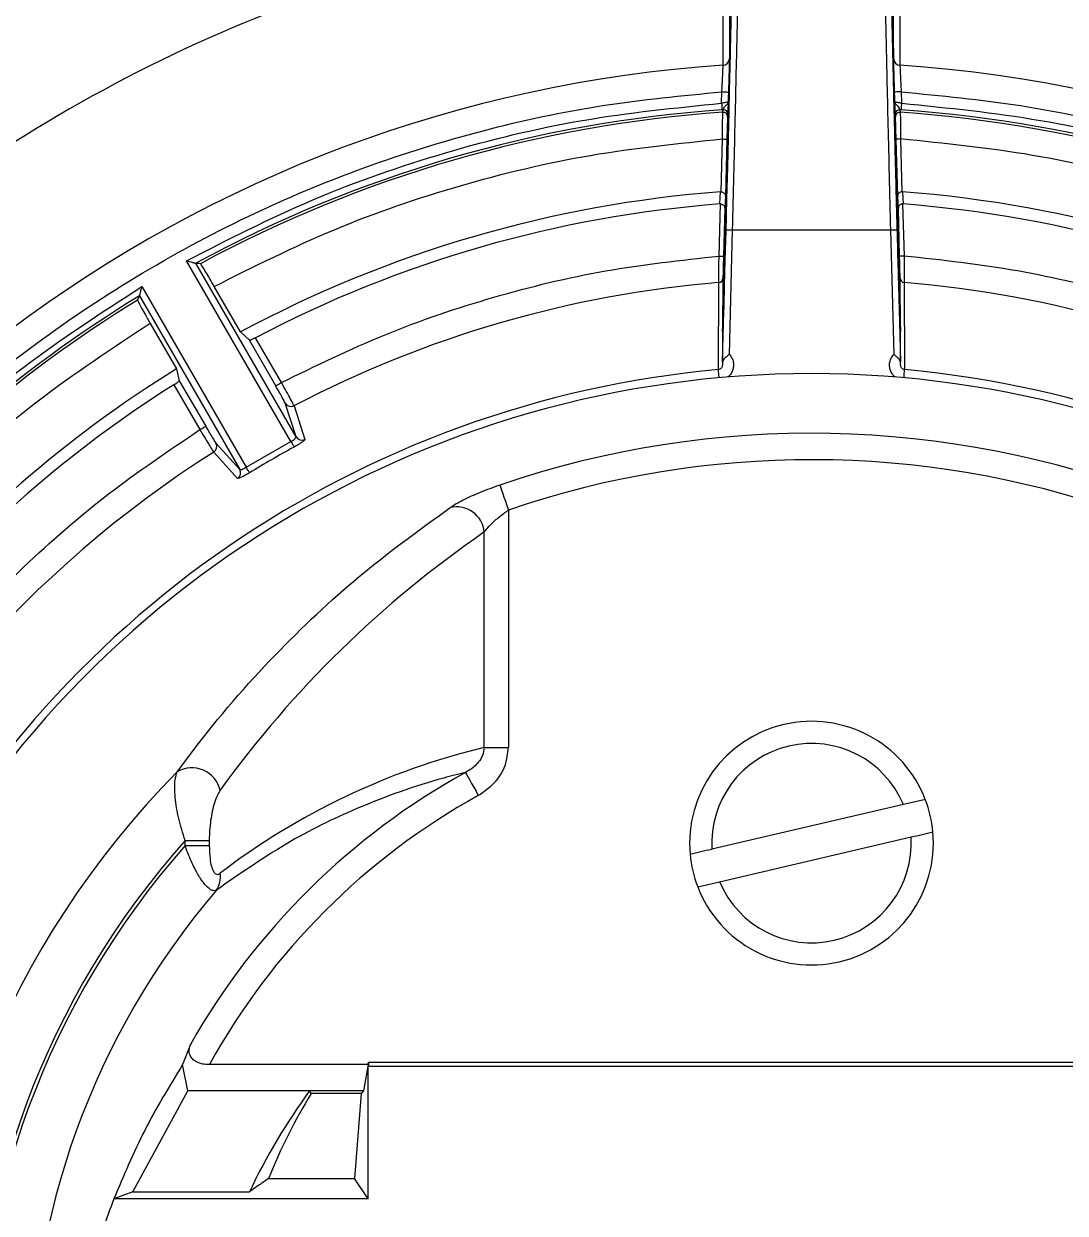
# Model space of a CAD drawing. Extents: x 7 to 135, y 3 to 97.
# Drawn here: x 127.069 to 129.419, y 41.925 to 44.61 of the extents above; entities that cross this region are included whole.
import ezdxf

# ---------------------------------------------------------------- set-up
doc = ezdxf.new("R2010")
doc.units = 0
doc.header["$MEASUREMENT"] = 0
doc.layers.add('OBJECT', color=7, linetype='CONTINUOUS')

msp = doc.modelspace()

# ---------------------------------------------------------------- linework, layer by layer
at = {"layer": 'OBJECT'}
for p, q in [((128.6438, 44.4312), (128.6444, 44.4568)), ((128.6594, 44.4564), (128.6588, 44.434)), ((129.0344, 44.434), (129.0338, 44.4564)), ((129.0488, 44.4568), (129.0495, 44.4312)), ((128.6448, 44.4162), (128.6474, 44.4164)), ((128.6464, 44.4106), (128.6474, 44.4164)), ((129.0459, 44.4164), (129.0484, 44.4162)), ((129.0459, 44.4164), (129.0469, 44.4106)), ((128.658, 44.4062), (128.6571, 44.4004)), ((129.0362, 44.4004), (129.0352, 44.4062)), ((128.6425, 44.231), (128.6456, 44.3504)), ((128.6556, 44.3502), (128.6523, 44.2216)), ((129.041, 44.2216), (129.0376, 44.3502)), ((129.0476, 44.3504), (129.0507, 44.231)), ((128.64, 44.2037), (128.6415, 44.231)), ((128.6425, 44.231), (128.6415, 44.231)), ((129.0507, 44.231), (129.0518, 44.231)), ((129.0518, 44.231), (129.0533, 44.2037)), ((128.6379, 44.0862), (128.641, 44.2037)), ((128.641, 44.2037), (128.64, 44.2037)), ((128.6523, 44.2216), (128.6508, 44.1943)), ((129.0425, 44.1943), (129.041, 44.2216)), ((129.0522, 44.2037), (129.0533, 44.2037)), ((129.0522, 44.2037), (129.0553, 44.0862)), ((128.6508, 44.1943), (128.6479, 44.0859)), ((129.0453, 44.0859), (129.0425, 44.1943)), ((128.6458, 43.8467), (128.6536, 44.1455)), ((128.6613, 43.8641), (128.6686, 44.1452)), ((128.6686, 44.1452), (129.0246, 44.1452)), ((129.0246, 44.1452), (129.032, 43.8641)), ((129.0396, 44.1455), (129.0474, 43.8467)), ((127.672, 43.6678), (127.4366, 44.0755)), ((127.6836, 43.6777), (127.4573, 44.0697)), ((127.4573, 44.0697), (127.4573, 44.0697)), ((127.3355, 44.0171), (127.5708, 43.6095)), ((127.5584, 43.9147), (127.499, 44.0176)), ((128.6365, 43.8297), (128.6376, 44.0264)), ((128.6467, 44.036), (128.646, 43.916)), ((129.0472, 43.916), (129.0465, 44.036)), ((129.0557, 44.0264), (129.0567, 43.8297)), ((127.3302, 43.9963), (127.5565, 43.6043)), ((127.3302, 43.9963), (127.3302, 43.9963)), ((127.3544, 43.9341), (127.4138, 43.8312)), ((127.5782, 43.8959), (127.5584, 43.9147)), ((128.646, 43.916), (128.646, 43.9002)), ((129.0473, 43.9002), (129.0472, 43.916)), ((127.6376, 43.7929), (127.5782, 43.8959)), ((127.6506, 43.8004), (127.5921, 43.9018)), ((128.646, 43.9002), (128.6456, 43.8398)), ((129.0476, 43.8398), (129.0473, 43.9002)), ((127.4138, 43.8312), (127.4202, 43.8047)), ((128.6458, 43.8467), (128.6456, 43.8398)), ((129.0476, 43.8398), (129.0474, 43.8467)), ((127.4081, 43.7956), (127.4667, 43.6942)), ((127.4202, 43.8047), (127.4797, 43.7017)), ((127.6836, 43.6777), (127.6591, 43.7537)), ((127.679, 43.7481), (127.7036, 43.672)), ((127.5029, 43.6636), (127.5565, 43.6043)), ((127.5708, 43.6095), (127.672, 43.6678)), ((127.5514, 43.5842), (127.4979, 43.6435)), ((128.1627, 43.5128), (128.1627, 42.9767)), ((128.1083, 42.9767), (128.1083, 43.4631)), ((128.1083, 42.9767), (128.1627, 42.9767)), ((129.1034, 42.8591), (129.0541, 42.8476)), ((129.0541, 42.8476), (128.622, 42.7468)), ((128.6391, 42.6737), (129.0712, 42.7746)), ((127.4334, 42.7667), (127.4878, 42.7667)), ((127.4334, 42.7552), (127.4334, 42.7667)), ((127.4334, 42.7552), (127.4878, 42.7552)), ((127.4878, 42.7667), (127.4878, 42.7552)), ((128.5898, 42.6623), (128.6391, 42.6737)), ((127.8466, 42.2607), (127.847, 42.2661)), ((127.847, 42.2661), (129.8333, 42.2661)), ((127.4392, 42.2016), (127.4276, 42.2607)), ((127.8466, 42.2607), (127.488, 42.2607)), ((127.8466, 42.2607), (127.8356, 42.2016)), ((127.8466, 41.9578), (127.8466, 42.2565)), ((129.8333, 42.2565), (127.8466, 42.2565)), ((127.3153, 41.9739), (127.4392, 42.2016)), ((127.8356, 42.2016), (127.4392, 42.2016)), ((127.8356, 42.2014), (127.7141, 42.2014)), ((127.7175, 42.1954), (127.7141, 42.2014)), ((127.8305, 42.1954), (127.7175, 42.1954)), ((127.8305, 42.1954), (127.8153, 42.0034)), ((127.8356, 42.2014), (127.8305, 42.1954)), ((127.8356, 42.2014), (127.8356, 42.2016)), ((127.6214, 42.0034), (127.8153, 42.0034)), ((127.8466, 41.9578), (127.8153, 42.0034)), ((127.3153, 41.9739), (127.2727, 41.9578)), ((127.3153, 41.9739), (127.5786, 41.9739)), ((127.8466, 41.9578), (127.2727, 41.9578))]:
    msp.add_line(p, q, dxfattribs=at)
at = {"layer": 'OBJECT', "flags": 128}
for points in [[(128.6627, 44.5412), (128.6628, 44.5418), (128.6624, 44.5187), (128.6611, 44.4591), (128.66, 44.4122), (128.6585, 44.354), (128.6568, 44.2867), (128.6549, 44.2145), (128.653, 44.1427), (128.6512, 44.0765), (128.6497, 44.0199), (128.6484, 43.9749), (128.6467, 43.9195), (128.646, 43.9002), (128.646, 43.9002)], [(128.6444, 44.4568), (128.6474, 44.4567), (128.6502, 44.4566), (128.6528, 44.4565), (128.655, 44.4565), (128.6569, 44.4564), (128.6583, 44.4564), (128.6591, 44.4564), (128.6594, 44.4564)], [(129.0488, 44.4568), (129.0459, 44.4567), (129.0431, 44.4566), (129.0405, 44.4565), (129.0382, 44.4565), (129.0363, 44.4564), (129.035, 44.4564), (129.0341, 44.4564), (129.0338, 44.4564)], [(128.6438, 44.4312), (128.644, 44.4283), (128.6442, 44.4255), (128.6443, 44.4229), (128.6445, 44.4207), (128.6446, 44.4188), (128.6447, 44.4174), (128.6448, 44.4165), (128.6448, 44.4162)], [(129.0495, 44.4312), (129.0493, 44.4283), (129.0491, 44.4255), (129.0489, 44.4229), (129.0487, 44.4207), (129.0486, 44.4188), (129.0485, 44.4174), (129.0485, 44.4165), (129.0484, 44.4162)], [(128.6456, 44.3504), (128.6476, 44.3504), (128.6494, 44.3503), (128.6512, 44.3503), (128.6527, 44.3502), (128.6539, 44.3502), (128.6549, 44.3502), (128.6554, 44.3502), (128.6556, 44.3502)], [(129.0476, 44.3504), (129.0457, 44.3504), (129.0438, 44.3503), (129.0421, 44.3503), (129.0405, 44.3502), (129.0393, 44.3502), (129.0384, 44.3502), (129.0378, 44.3502), (129.0376, 44.3502)], [(128.6536, 44.1455), (128.6539, 44.1455), (128.6548, 44.1455), (128.6562, 44.1455), (128.658, 44.1454), (128.6603, 44.1454), (128.6629, 44.1453), (128.6657, 44.1452), (128.6686, 44.1452)], [(129.0246, 44.1452), (129.0275, 44.1452), (129.0303, 44.1453), (129.0329, 44.1454), (129.0352, 44.1454), (129.0371, 44.1455), (129.0384, 44.1455), (129.0393, 44.1455), (129.0396, 44.1455)], [(128.6379, 44.0862), (128.6399, 44.0861), (128.6417, 44.0861), (128.6435, 44.086), (128.645, 44.086), (128.6462, 44.086), (128.6472, 44.0859), (128.6477, 44.0859), (128.6479, 44.0859)], [(129.0553, 44.0862), (129.0534, 44.0861), (129.0515, 44.0861), (129.0498, 44.086), (129.0482, 44.086), (129.047, 44.086), (129.0461, 44.0859), (129.0455, 44.0859), (129.0453, 44.0859)], [(128.6382, 43.8113), (128.638, 43.8138), (128.6376, 43.8178), (128.6373, 43.8215), (128.637, 43.8245), (128.6368, 43.827), (128.6366, 43.8287), (128.6365, 43.8297)], [(129.0551, 43.8113), (129.0553, 43.8138), (129.0557, 43.8178), (129.056, 43.8215), (129.0563, 43.8245), (129.0565, 43.827), (129.0566, 43.8287), (129.0567, 43.8297)], [(127.6376, 43.7929), (127.6379, 43.7931), (127.6387, 43.7936), (127.6399, 43.7943), (127.6416, 43.7952), (127.6435, 43.7963), (127.6457, 43.7976), (127.6481, 43.799), (127.6506, 43.8004)], [(127.4667, 43.6942), (127.4692, 43.6957), (127.4716, 43.6971), (127.4738, 43.6983), (127.4757, 43.6995), (127.4774, 43.7004), (127.4786, 43.7011), (127.4793, 43.7016), (127.4797, 43.7017)], [(127.672, 43.6678), (127.6733, 43.6655), (127.6745, 43.6632), (127.6757, 43.661), (127.6767, 43.6591), (127.6776, 43.6575), (127.6783, 43.6562), (127.6788, 43.6553), (127.6791, 43.6548)], [(127.5786, 43.5967), (127.5783, 43.5972), (127.5777, 43.5981), (127.577, 43.5994), (127.576, 43.601), (127.5749, 43.6028), (127.5736, 43.6049), (127.5722, 43.6072), (127.5708, 43.6095)], [(128.1434, 43.5692), (128.1442, 43.567), (128.1455, 43.563), (128.1474, 43.5575), (128.1498, 43.5504), (128.1526, 43.5421), (128.1558, 43.5329), (128.1592, 43.523), (128.1627, 43.5128)], [(128.0659, 42.9204), (128.067, 42.9184), (128.0691, 42.9148), (128.0719, 42.9096), (128.0755, 42.9031), (128.0798, 42.8955), (128.0845, 42.8869), (128.0896, 42.8778), (128.0948, 42.8683)]]:
    msp.add_lwpolyline(points, dxfattribs=at)
at = {"layer": 'OBJECT'}
for centre, radius, start, end in [((128.8466, 41.5165), 3.35, 93.5142, 125.5044), ((128.8466, 41.5165), 3.35, 54.4956, 86.4858), ((128.6463, 44.5316), 0.0149, 273.5671, 358.3082), ((129.0469, 44.5316), 0.0149, 181.6922, 266.4332), ((128.8466, 41.5165), 3.0068, 93.8025, 160.2009), ((128.8466, 41.5165), 3.0068, 19.7991, 86.1975), ((128.8466, 41.5165), 2.9067, 93.9812, 118.5533), ((128.648, 44.4064), 0.01, 358.5109, 93.928), ((129.0452, 44.4064), 0.01, 86.0712, 181.4916), ((128.8466, 41.5165), 2.9067, 61.4467, 86.0188), ((128.8466, 41.5165), 2.901, 93.9579, 118.3816), ((128.6471, 44.4006), 0.01, 358.5079, 93.9577), ((129.0462, 44.4006), 0.01, 86.0423, 181.4921), ((128.8466, 41.5165), 2.901, 61.6184, 86.0421), ((128.8466, 41.5165), 2.7223, 94.3219, 118.2428), ((128.8466, 41.5165), 2.7223, 61.7572, 85.6781), ((128.8466, 41.5165), 2.6951, 94.3977, 117.7416), ((128.8466, 41.5165), 2.6951, 62.2584, 85.6023), ((128.8466, 41.5165), 2.5186, 94.7615, 117.6208), ((128.6368, 44.0363), 0.00996, 274.4919, 358.2911), ((129.0565, 44.0363), 0.00996, 181.7075, 265.5096), ((128.8466, 41.5165), 2.5186, 62.3792, 85.2385), ((128.8466, 41.5165), 2.901, 121.6184, 159.7287), ((128.8466, 41.5165), 2.9067, 121.4467, 159.3669), ((128.8466, 41.5165), 2.7223, 121.7572, 158.2371), ((128.8466, 41.5165), 2.3227, 95.19, 153.7533), ((128.8466, 41.5165), 2.3227, 26.3595, 84.81), ((128.8466, 41.5165), 2.6951, 122.2584, 157.3213), ((128.8466, 41.5107), 2.31, 26.5633, 153.4367), ((127.672, 43.7613), 0.015, 210.4049, 297.6419), ((127.4898, 43.6562), 0.015, 302.3573, 29.5954), ((127.6965, 43.6853), 0.015, 210.4063, 297.955), ((128.8466, 41.5107), 2.1753, 68.9365, 108.8607), ((128.8466, 41.5165), 2.5186, 122.3792, 155.8244), ((128.8466, 41.5165), 2.4363, 118.6351, 121.3649), ((128.8466, 41.5107), 2.1157, 70.8547, 108.8607), ((127.5435, 43.5969), 0.015, 302.0444, 29.5947), ((128.046, 43.4574), 0.0626, 5.2098, 103.3851), ((128.8466, 42.7607), 0.275, 20.9728, 185.2978), ((128.8466, 42.7607), 0.225, 22.7294, 183.5412), ((128.8466, 41.5107), 2.0098, 135.4001, 224.5999), ((127.4485, 42.8652), 0.0655, 13.1, 120.166), ((128.8466, 41.5107), 1.6115, 118.9766, 150.407), ((128.8466, 41.5107), 1.5519, 118.9766, 151.1006), ((128.8466, 42.7607), 0.275, 5.2978, 20.9728), ((128.8466, 42.7607), 0.275, 200.9728, 5.2978), ((128.8466, 42.7607), 0.225, 202.7294, 3.5412), ((128.8466, 41.5107), 1.8907, 138.3698, 221.6302), ((128.8466, 41.5107), 1.8831, 138.6329, 221.3671), ((128.8466, 42.7607), 0.275, 185.2978, 200.9728), ((127.4604, 42.6844), 0.0526, 324.7089, 8.9631), ((128.8466, 41.5107), 1.764, 139.599, 220.401), ((128.8466, 41.5107), 1.3205, 148.7665, 158.0941)]:
    msp.add_arc(centre, radius, start, end, dxfattribs=at)
for centre, major_axis, ratio, start_param, end_param in [((125.776, 39.7437), (4.6065, 2.6595), 0.745432, 0.820323, 0.822517), ((131.9172, 43.2893), (4.6065, 2.6595), 0.745432, 2.319076, 2.32127), ((129.5562, 41.5107), (2.4885, 0), 0.964711, 2.191813, 2.534567), ((128.4885, 41.5107), (1.5665, 0), 0.964711, 1.815976, 2.24359), ((128.8466, 41.7267), (0, 1.5296), 0.989974, 1.182053, 1.214204), ((127.8485, 42.2661), (0.0012, 0.015), 0.093471, 1.578239, 2.27637), ((128.8466, 41.3651), (0, 1.4127), 0.994678, 0.93728, 1.125299), ((128.8466, 41.3355), (0, 1.7003), 0.994678, 1.196101, 1.239318)]:
    msp.add_ellipse(centre, major_axis=major_axis, ratio=ratio, start_param=start_param, end_param=end_param, dxfattribs=at)
for points, knots in [([(128.6553, 44.8748), (128.6565, 44.8708), (128.6588, 44.8627), (128.6607, 44.7952), (128.6617, 44.6908), (128.6614, 44.5843), (128.6612, 44.5311)], [0, 0, 0, 0, 0.25003, 0.500058, 0.750055, 1, 1, 1, 1]), ([(129.032, 44.5311), (129.0319, 44.5844), (129.0315, 44.6908), (129.0325, 44.7952), (129.0345, 44.8627), (129.0367, 44.8708), (129.0379, 44.8748)], [0, 0, 0, 0, 0.249972, 0.5, 0.749997, 1, 1, 1, 1]), ([(128.6472, 44.5167), (128.6473, 44.543), (128.6475, 44.5965), (128.6475, 44.6653), (128.6472, 44.7261), (128.6465, 44.7755), (128.6457, 44.8136), (128.6445, 44.8403), (128.6431, 44.8572), (128.6419, 44.8592), (128.6413, 44.8602)], [0, 0, 0, 0, 0.118989, 0.241992, 0.369009, 0.500039, 0.623805, 0.748387, 0.873785, 1, 1, 1, 1]), ([(129.052, 44.8602), (129.0513, 44.8589), (129.0499, 44.8562), (129.0484, 44.8342), (129.0472, 44.799), (129.0463, 44.749), (129.0458, 44.6842), (129.0457, 44.6078), (129.0459, 44.5467), (129.046, 44.5167)], [0, 0, 0, 0, 0.144222, 0.287378, 0.429468, 0.575454, 0.722208, 0.863723, 1, 1, 1, 1]), ([(128.6686, 44.1452), (128.6696, 44.1865), (128.6715, 44.2673), (128.6743, 44.3839), (128.6767, 44.4907), (128.6789, 44.5852), (128.6806, 44.6636), (128.6818, 44.7226), (128.6825, 44.7618), (128.6824, 44.7685), (128.6824, 44.7718)], [0, 0, 0, 0, 0.1281406, 0.2507098, 0.3760695, 0.5003414, 0.6248252, 0.749582, 0.8746322, 1, 1, 1, 1]), ([(129.0108, 44.7718), (129.0108, 44.7685), (129.0108, 44.7618), (129.0115, 44.7224), (129.0127, 44.6634), (129.0144, 44.5848), (129.0165, 44.4901), (129.019, 44.3833), (129.0217, 44.2669), (129.0236, 44.1863), (129.0246, 44.1452)], [0, 0, 0, 0, 0.125536, 0.250753, 0.375675, 0.500324, 0.624651, 0.75007, 0.872262, 1, 1, 1, 1]), ([(128.6536, 44.1455), (128.6547, 44.1851), (128.6567, 44.2639), (128.6596, 44.3777), (128.6622, 44.4826), (128.6645, 44.5752), (128.6662, 44.6518), (128.6675, 44.7094), (128.6682, 44.7475), (128.6682, 44.754), (128.6682, 44.7572)], [0, 0, 0, 0, 0.125666, 0.250539, 0.37567, 0.500227, 0.625486, 0.75002, 0.875177, 1, 1, 1, 1]), ([(129.0251, 44.7572), (129.0251, 44.754), (129.025, 44.7475), (129.0258, 44.709), (129.027, 44.6514), (129.0288, 44.5745), (129.031, 44.482), (129.0336, 44.3769), (129.0365, 44.2634), (129.0386, 44.1848), (129.0396, 44.1455)], [0, 0, 0, 0, 0.125719, 0.250525, 0.375694, 0.500217, 0.625479, 0.750016, 0.875168, 1, 1, 1, 1]), ([(128.646, 43.916), (128.6463, 43.9278), (128.6468, 43.9541), (128.6483, 44.0181), (128.65, 44.0874), (128.6517, 44.1514), (128.6535, 44.2217), (128.6554, 44.2937), (128.6572, 44.3621), (128.6589, 44.4222), (128.6603, 44.4703), (128.6617, 44.5166), (128.6622, 44.5311), (128.6625, 44.5404)], [0, 0, 0, 0, 0.1045219, 0.2329434, 0.306428, 0.3850961, 0.467643, 0.5522752, 0.6369057, 0.7194482, 0.7981101, 0.8715884, 1, 1, 1, 1]), ([(128.6612, 44.5311), (128.6612, 44.5291), (128.6611, 44.5251), (128.6607, 44.5073), (128.6601, 44.4837), (128.6597, 44.4655), (128.6594, 44.4564)], [0, 0, 0, 0, 0.2502289, 0.5000869, 0.7500072, 1, 1, 1, 1]), ([(129.0304, 44.5428), (129.0305, 44.5432), (129.0306, 44.5442), (129.0317, 44.512), (129.0331, 44.466), (129.0345, 44.4172), (129.0361, 44.3573), (129.038, 44.2895), (129.0398, 44.2183), (129.0416, 44.149), (129.0432, 44.0859), (129.0449, 44.0174), (129.0464, 43.9539), (129.047, 43.9277), (129.0472, 43.916)], [0, 0, 0, 0, 0.0951789, 0.2116826, 0.2781601, 0.3492133, 0.4236827, 0.4999868, 0.576292, 0.6507649, 0.7218229, 0.7883057, 0.9048176, 1, 1, 1, 1]), ([(129.0473, 43.9002), (129.0471, 43.905), (129.0466, 43.9157), (129.0452, 43.9628), (129.0435, 44.0209), (129.0419, 44.0786), (129.0401, 44.1459), (129.0382, 44.2188), (129.0363, 44.2918), (129.0346, 44.3596), (129.0331, 44.4179), (129.0317, 44.477), (129.0306, 44.5256), (129.0305, 44.5375), (129.0304, 44.5428)], [0, 0, 0, 0, 0.094074, 0.210093, 0.27667, 0.34806, 0.423063, 0.50001, 0.576957, 0.651956, 0.723343, 0.789916, 0.905928, 1, 1, 1, 1]), ([(129.0338, 44.4564), (129.0336, 44.4655), (129.0331, 44.4837), (129.0325, 44.5074), (129.0321, 44.5251), (129.032, 44.5291), (129.032, 44.5311)], [0, 0, 0, 0, 0.250271, 0.50013, 0.750036, 1, 1, 1, 1]), ([(128.6444, 44.4568), (128.6446, 44.4611), (128.645, 44.4693), (128.6457, 44.4832), (128.6465, 44.4983), (128.647, 44.5119), (128.6472, 44.5151), (128.6472, 44.5167)], [0, 0, 0, 0, 0.149147, 0.282418, 0.50059, 0.756832, 1, 1, 1, 1]), ([(129.046, 44.5167), (129.0461, 44.5151), (129.0462, 44.5119), (129.0468, 44.4983), (129.0475, 44.4833), (129.0482, 44.4693), (129.0486, 44.4611), (129.0488, 44.4568)], [0, 0, 0, 0, 0.243058, 0.499192, 0.717444, 0.850774, 1, 1, 1, 1]), ([(126.0849, 42.5456), (126.1187, 42.6294), (126.1869, 42.7985), (126.3193, 43.0406), (126.475, 43.2739), (126.6552, 43.4941), (126.858, 43.698), (127.0805, 43.8818), (127.3199, 44.0429), (127.573, 44.1794), (127.8353, 44.2896), (128.1032, 44.3726), (128.373, 44.4308), (128.5544, 44.4482), (128.6444, 44.4568)], [0, 0, 0, 0, 0.080321, 0.16194, 0.244772, 0.329378, 0.414487, 0.5, 0.585518, 0.670628, 0.755228, 0.838066, 0.919682, 1, 1, 1, 1]), ([(129.0488, 44.4568), (129.1388, 44.4482), (129.3203, 44.4308), (129.59, 44.3726), (129.8579, 44.2896), (130.1203, 44.1794), (130.3734, 44.0429), (130.6128, 43.8818), (130.8353, 43.698), (131.038, 43.4941), (131.2182, 43.2739), (131.3739, 43.0406), (131.5063, 42.7985), (131.5745, 42.6294), (131.6083, 42.5456)], [0, 0, 0, 0, 0.080321, 0.16194, 0.244772, 0.329378, 0.414487, 0.5, 0.585518, 0.670628, 0.755228, 0.838066, 0.919682, 1, 1, 1, 1]), ([(127.4366, 44.0755), (127.5305, 44.1235), (127.7188, 44.2198), (128.0194, 44.3239), (128.3284, 44.3994), (128.5388, 44.4206), (128.6438, 44.4312)], [0, 0, 0, 0, 0.249262, 0.5, 0.750738, 1, 1, 1, 1]), ([(128.6588, 44.434), (128.6586, 44.4339), (128.6583, 44.4338), (128.6564, 44.4334), (128.6541, 44.4329), (128.6511, 44.4324), (128.6474, 44.4318), (128.645, 44.4314), (128.6438, 44.4312)], [0, 0, 0, 0, 0.2398932, 0.3673209, 0.4994889, 0.699792, 0.8375047, 1, 1, 1, 1]), ([(128.6474, 44.4164), (128.6474, 44.4165), (128.6476, 44.4167), (128.6482, 44.4183), (128.6501, 44.4224), (128.6544, 44.4273), (128.6581, 44.431), (128.6586, 44.433), (128.6588, 44.434)], [0, 0, 0, 0, 0.088073, 0.177814, 0.371242, 0.630962, 0.805669, 1, 1, 1, 1]), ([(128.6588, 44.434), (128.6587, 44.4272), (128.6584, 44.4169), (128.6581, 44.4091), (128.6581, 44.4066), (128.658, 44.4063), (128.658, 44.4062)], [0, 0, 0, 0, 0.500408, 0.749562, 0.874846, 1, 1, 1, 1]), ([(129.0352, 44.4062), (129.0352, 44.4063), (129.0352, 44.4066), (129.0351, 44.4091), (129.0349, 44.4169), (129.0346, 44.4272), (129.0344, 44.434)], [0, 0, 0, 0, 0.124907, 0.250441, 0.499606, 1, 1, 1, 1]), ([(129.0344, 44.434), (129.0347, 44.433), (129.0356, 44.4297), (129.0425, 44.4238), (129.045, 44.4183), (129.0456, 44.4167), (129.0458, 44.4165), (129.0459, 44.4164)], [0, 0, 0, 0, 0.194615, 0.628213, 0.821925, 0.911798, 1, 1, 1, 1]), ([(129.0495, 44.4312), (129.0482, 44.4314), (129.0459, 44.4318), (129.0422, 44.4324), (129.0391, 44.4329), (129.0368, 44.4334), (129.0349, 44.4338), (129.0346, 44.4339), (129.0344, 44.434)], [0, 0, 0, 0, 0.1623262, 0.2998943, 0.5000164, 0.6323159, 0.759867, 1, 1, 1, 1]), ([(129.0495, 44.4312), (129.1544, 44.4206), (129.3649, 44.3994), (129.6738, 44.3239), (129.9744, 44.2198), (130.1627, 44.1235), (130.2566, 44.0755)], [0, 0, 0, 0, 0.249262, 0.5, 0.750738, 1, 1, 1, 1]), ([(128.6456, 44.3504), (128.6457, 44.3552), (128.6458, 44.3642), (128.6459, 44.3789), (128.6461, 44.3944), (128.6463, 44.4076), (128.6463, 44.4096), (128.6464, 44.4106)], [0, 0, 0, 0, 0.154195, 0.289159, 0.500584, 0.757148, 1, 1, 1, 1]), ([(128.6571, 44.4004), (128.657, 44.3995), (128.6569, 44.3978), (128.6566, 44.3861), (128.6561, 44.3696), (128.6558, 44.3567), (128.6556, 44.3502)], [0, 0, 0, 0, 0.250515, 0.500195, 0.749996, 1, 1, 1, 1]), ([(129.0376, 44.3502), (129.0374, 44.3567), (129.0371, 44.3697), (129.0366, 44.3861), (129.0363, 44.3978), (129.0362, 44.3995), (129.0362, 44.4004)], [0, 0, 0, 0, 0.250559, 0.50025, 0.750031, 1, 1, 1, 1]), ([(129.0469, 44.4106), (129.0469, 44.4096), (129.0469, 44.4076), (129.0471, 44.3944), (129.0473, 44.3789), (129.0475, 44.3642), (129.0476, 44.3552), (129.0476, 44.3504)], [0, 0, 0, 0, 0.242656, 0.498972, 0.710599, 0.84568, 1, 1, 1, 1]), ([(127.499, 44.0176), (127.5884, 44.0623), (127.7678, 44.1521), (128.0534, 44.2493), (128.3465, 44.3201), (128.5461, 44.3403), (128.6456, 44.3504)], [0, 0, 0, 0, 0.249298, 0.5, 0.750702, 1, 1, 1, 1]), ([(130.1942, 44.0176), (130.1048, 44.0623), (129.9254, 44.1521), (129.6399, 44.2493), (129.3467, 44.3201), (129.1471, 44.3403), (129.0476, 44.3504)], [0, 0, 0, 0, 0.249298, 0.5, 0.750702, 1, 1, 1, 1]), ([(128.6425, 44.231), (128.6432, 44.231), (128.6446, 44.2309), (128.6466, 44.2302), (128.6485, 44.2291), (128.6503, 44.2275), (128.6519, 44.2249), (128.6521, 44.2229), (128.6523, 44.2216)], [0, 0, 0, 0, 0.110468, 0.228725, 0.358002, 0.500784, 0.704384, 1, 1, 1, 1]), ([(129.0507, 44.231), (129.05, 44.231), (129.0486, 44.2309), (129.0466, 44.2302), (129.0447, 44.2291), (129.0429, 44.2275), (129.0413, 44.2249), (129.0411, 44.2229), (129.041, 44.2216)], [0, 0, 0, 0, 0.110459, 0.228714, 0.358011, 0.500793, 0.704359, 1, 1, 1, 1]), ([(128.641, 44.2037), (128.6417, 44.2037), (128.6431, 44.2035), (128.6451, 44.2028), (128.647, 44.2018), (128.6488, 44.2002), (128.6504, 44.1976), (128.6506, 44.1955), (128.6508, 44.1943)], [0, 0, 0, 0, 0.110466, 0.228727, 0.358001, 0.500787, 0.704343, 1, 1, 1, 1]), ([(129.0522, 44.2037), (129.0515, 44.2037), (129.0501, 44.2035), (129.0481, 44.2028), (129.0462, 44.2018), (129.0444, 44.2002), (129.0428, 44.1976), (129.0426, 44.1955), (129.0425, 44.1943)], [0, 0, 0, 0, 0.110467, 0.228735, 0.358013, 0.5008, 0.704385, 1, 1, 1, 1]), ([(127.4366, 44.0755), (127.4389, 44.0748), (127.4434, 44.0736), (127.449, 44.072), (127.453, 44.0709), (127.4553, 44.0703), (127.4569, 44.0698), (127.4571, 44.0697), (127.4573, 44.0697)], [0, 0, 0, 0, 0.2496267, 0.4993394, 0.6450036, 0.7750461, 0.8921572, 1, 1, 1, 1]), ([(127.499, 44.0176), (127.4956, 44.0234), (127.4888, 44.0351), (127.4796, 44.0506), (127.4725, 44.0621), (127.4686, 44.068), (127.4679, 44.0686), (127.4676, 44.0688)], [0, 0, 0, 0, 0.217189, 0.434376, 0.651641, 0.868924, 1, 1, 1, 1]), ([(127.6506, 43.8004), (127.728, 43.8382), (127.8831, 43.9138), (128.1286, 43.9965), (128.3806, 44.0579), (128.5522, 44.0767), (128.6379, 44.0862)], [0, 0, 0, 0, 0.249369, 0.499999, 0.749994, 1, 1, 1, 1]), ([(128.6376, 44.0264), (128.6376, 44.028), (128.6376, 44.0312), (128.6376, 44.0445), (128.6377, 44.0593), (128.6378, 44.0731), (128.6379, 44.0816), (128.6379, 44.0862)], [0, 0, 0, 0, 0.241129, 0.499185, 0.706587, 0.84263, 1, 1, 1, 1]), ([(128.6479, 44.0859), (128.6478, 44.0798), (128.6475, 44.0677), (128.6471, 44.052), (128.6468, 44.0402), (128.6467, 44.0374), (128.6467, 44.036)], [0, 0, 0, 0, 0.250503, 0.500082, 0.750017, 1, 1, 1, 1]), ([(129.0465, 44.036), (129.0465, 44.0374), (129.0464, 44.0402), (129.0462, 44.052), (129.0458, 44.0677), (129.0455, 44.0799), (129.0453, 44.0859)], [0, 0, 0, 0, 0.250375, 0.500022, 0.749978, 1, 1, 1, 1]), ([(129.0553, 44.0862), (129.0553, 44.0816), (129.0554, 44.0731), (129.0555, 44.0593), (129.0556, 44.0445), (129.0557, 44.0312), (129.0557, 44.028), (129.0557, 44.0264)], [0, 0, 0, 0, 0.157322, 0.293311, 0.500616, 0.758788, 1, 1, 1, 1]), ([(130.0426, 43.8004), (129.9651, 43.8383), (129.81, 43.9139), (129.5642, 43.9966), (129.3124, 44.0579), (129.1408, 44.0768), (129.0553, 44.0862)], [0, 0, 0, 0, 0.250006, 0.500001, 0.750631, 1, 1, 1, 1]), ([(126.1123, 42.5461), (126.1534, 42.6455), (126.2359, 42.845), (126.4012, 43.1256), (126.5952, 43.3886), (126.8183, 43.6273), (127.0641, 43.841), (127.2452, 43.9586), (127.3355, 44.0171)], [0, 0, 0, 0, 0.165461, 0.332207, 0.5, 0.667783, 0.834534, 1, 1, 1, 1]), ([(127.3355, 44.0171), (127.3349, 44.0148), (127.3337, 44.0102), (127.3323, 44.0046), (127.3313, 44.0006), (127.3306, 43.9983), (127.3303, 43.9967), (127.3302, 43.9964), (127.3302, 43.9963)], [0, 0, 0, 0, 0.249829, 0.49934, 0.644994, 0.775031, 0.892148, 1, 1, 1, 1]), ([(127.3257, 43.9869), (127.326, 43.9861), (127.3264, 43.9846), (127.3314, 43.9751), (127.3388, 43.9615), (127.347, 43.947), (127.3524, 43.9376), (127.3544, 43.9341)], [0, 0, 0, 0, 0.217149, 0.434296, 0.651533, 0.868822, 1, 1, 1, 1]), ([(127.3544, 43.9341), (127.2687, 43.8774), (127.0966, 43.7636), (126.8631, 43.5579), (126.6511, 43.3289), (126.4664, 43.0772), (126.3086, 42.8091), (126.2295, 42.6185), (126.1901, 42.5236)], [0, 0, 0, 0, 0.165508, 0.3322558, 0.5000001, 0.6677545, 0.8344971, 1, 1, 1, 1]), ([(127.5921, 43.9018), (127.5906, 43.9011), (127.5876, 43.8995), (127.5835, 43.8976), (127.5803, 43.8963), (127.5786, 43.8958), (127.5783, 43.8959), (127.5782, 43.8959)], [0, 0, 0, 0, 0.217863, 0.435703, 0.654184, 0.873396, 1, 1, 1, 1]), ([(128.6613, 43.8641), (128.659, 43.8623), (128.6551, 43.8593), (128.6502, 43.8548), (128.6466, 43.851), (128.6461, 43.8481), (128.6458, 43.8467)], [0, 0, 0, 0, 0.295235, 0.500558, 0.750396, 1, 1, 1, 1]), ([(128.6613, 43.8641), (128.6633, 43.8615), (128.6674, 43.8563), (128.6704, 43.8468), (128.6709, 43.837), (128.6687, 43.8274), (128.6644, 43.819), (128.6599, 43.815), (128.6579, 43.8131)], [0, 0, 0, 0, 0.171517, 0.343129, 0.513935, 0.684885, 0.856415, 1, 1, 1, 1]), ([(129.0353, 43.8132), (129.0333, 43.815), (129.0289, 43.819), (129.0245, 43.8274), (129.0223, 43.837), (129.0228, 43.8468), (129.0259, 43.8563), (129.0299, 43.8615), (129.032, 43.8641)], [0, 0, 0, 0, 0.141726, 0.313554, 0.485342, 0.656855, 0.828289, 1, 1, 1, 1]), ([(129.0474, 43.8467), (129.0471, 43.8481), (129.0466, 43.851), (129.043, 43.8548), (129.0382, 43.8593), (129.0343, 43.8623), (129.032, 43.8641)], [0, 0, 0, 0, 0.249595, 0.499422, 0.704782, 1, 1, 1, 1]), ([(128.6456, 43.8398), (128.6455, 43.8386), (128.6451, 43.8361), (128.6431, 43.8328), (128.6401, 43.8304), (128.6377, 43.8299), (128.6365, 43.8297)], [0, 0, 0, 0, 0.257733, 0.512483, 0.759034, 1, 1, 1, 1]), ([(129.0567, 43.8297), (129.0555, 43.8299), (129.0531, 43.8304), (129.0501, 43.8328), (129.0481, 43.8361), (129.0478, 43.8386), (129.0476, 43.8398)], [0, 0, 0, 0, 0.241263, 0.487207, 0.741151, 1, 1, 1, 1]), ([(127.4081, 43.7956), (127.4095, 43.7966), (127.4124, 43.7984), (127.4161, 43.801), (127.4188, 43.8031), (127.4201, 43.8043), (127.4202, 43.8046), (127.4202, 43.8047)], [0, 0, 0, 0, 0.217865, 0.435702, 0.654183, 0.873395, 1, 1, 1, 1]), ([(127.679, 43.7481), (127.6783, 43.7494), (127.6771, 43.7522), (127.6708, 43.7639), (127.6618, 43.7805), (127.6544, 43.7937), (127.6506, 43.8004)], [0, 0, 0, 0, 0.23441, 0.479199, 0.73439, 1, 1, 1, 1]), ([(127.6591, 43.7537), (127.6586, 43.7549), (127.6576, 43.7571), (127.6526, 43.7664), (127.6458, 43.7788), (127.6403, 43.7882), (127.6376, 43.7929)], [0, 0, 0, 0, 0.250001, 0.49994, 0.749542, 1, 1, 1, 1]), ([(126.4882, 42.5579), (126.5243, 42.6338), (126.5968, 42.7862), (126.7335, 43.0003), (126.8897, 43.2016), (127.0656, 43.3859), (127.2571, 43.553), (127.3969, 43.6472), (127.4667, 43.6942)], [0, 0, 0, 0, 0.165731, 0.332463, 0.5, 0.66755, 0.834275, 1, 1, 1, 1]), ([(127.4667, 43.6942), (127.4706, 43.6876), (127.4783, 43.6746), (127.4882, 43.6585), (127.4952, 43.6472), (127.497, 43.6447), (127.4979, 43.6435)], [0, 0, 0, 0, 0.265609, 0.520799, 0.76559, 1, 1, 1, 1]), ([(127.4797, 43.7017), (127.4824, 43.697), (127.4879, 43.6876), (127.4951, 43.6755), (127.5007, 43.6666), (127.5021, 43.6646), (127.5029, 43.6636)], [0, 0, 0, 0, 0.250008, 0.4999481, 0.7495574, 1, 1, 1, 1]), ([(127.672, 43.6678), (127.6737, 43.6688), (127.6771, 43.6707), (127.681, 43.6735), (127.683, 43.6756), (127.6837, 43.6769), (127.6836, 43.6774), (127.6836, 43.6777)], [0, 0, 0, 0, 0.248121, 0.499402, 0.730191, 0.860291, 1, 1, 1, 1]), ([(127.7036, 43.672), (127.7033, 43.6714), (127.7029, 43.6701), (127.6974, 43.6658), (127.6892, 43.6605), (127.6825, 43.6567), (127.6791, 43.6548)], [0, 0, 0, 0, 0.2500885, 0.4999531, 0.7493597, 1, 1, 1, 1]), ([(127.5565, 43.6043), (127.5567, 43.6041), (127.5571, 43.6038), (127.5586, 43.6038), (127.5614, 43.6044), (127.5658, 43.6064), (127.5692, 43.6085), (127.5708, 43.6095)], [0, 0, 0, 0, 0.139818, 0.270029, 0.501061, 0.752068, 1, 1, 1, 1]), ([(127.5786, 43.5967), (127.5753, 43.5948), (127.5686, 43.5908), (127.5599, 43.5864), (127.5535, 43.5838), (127.5521, 43.5841), (127.5514, 43.5842)], [0, 0, 0, 0, 0.249977, 0.499782, 0.749126, 1, 1, 1, 1]), ([(128.1434, 43.5692), (128.1284, 43.5637), (128.0983, 43.5528), (128.0575, 43.5341), (128.0403, 43.5236), (128.0315, 43.5183)], [0, 0, 0, 0, 0.3265402, 0.6529452, 1, 1, 1, 1]), ([(127.4156, 42.9219), (127.4306, 42.9421), (127.5057, 43.0434), (127.6453, 43.2005), (127.8364, 43.3777), (127.9664, 43.4713), (128.0315, 43.5183)], [0, 0, 0, 0, 0.077798, 0.389331, 0.69397, 1, 1, 1, 1]), ([(128.1083, 43.4631), (128.1129, 43.4687), (128.1217, 43.4795), (128.1413, 43.4973), (128.1557, 43.5078), (128.1627, 43.5128)], [0, 0, 0, 0, 0.36406, 0.694185, 1, 1, 1, 1]), ([(128.1083, 42.9767), (128.1073, 42.9705), (128.1054, 42.9582), (128.0934, 42.9398), (128.0793, 42.9276), (128.0686, 42.9218), (128.0659, 42.9204)], [0, 0, 0, 0, 0.246551, 0.491218, 0.876383, 1, 1, 1, 1]), ([(128.0948, 42.8683), (128.1075, 42.877), (128.133, 42.8945), (128.1578, 42.9338), (128.1611, 42.9629), (128.1627, 42.9767)], [0, 0, 0, 0, 0.345196, 0.691453, 1, 1, 1, 1]), ([(127.4334, 42.7667), (127.4282, 42.7835), (127.4177, 42.8174), (127.4099, 42.8657), (127.4089, 42.9029), (127.4136, 42.9164), (127.4156, 42.9219)], [0, 0, 0, 0, 0.261321, 0.527904, 0.808327, 1, 1, 1, 1]), ([(128.0659, 42.9204), (128.0496, 42.9163), (127.9676, 42.8955), (127.8322, 42.8473), (127.6606, 42.7639), (127.5558, 42.6907), (127.5033, 42.654)], [0, 0, 0, 0, 0.086248, 0.431388, 0.715149, 1, 1, 1, 1]), ([(127.5123, 42.8801), (127.5089, 42.8739), (127.5004, 42.8587), (127.4918, 42.8226), (127.488, 42.7894), (127.4878, 42.7704), (127.4878, 42.7667)], [0, 0, 0, 0, 0.230481, 0.568581, 0.916913, 1, 1, 1, 1]), ([(129.0712, 42.7746), (129.0714, 42.7746), (129.0879, 42.7785), (129.1043, 42.7823), (129.1204, 42.7861)], [0, 0, 0, 0, 0.0137604, 1, 1, 1, 1]), ([(127.5033, 42.654), (127.5004, 42.6534), (127.494, 42.6523), (127.4804, 42.6632), (127.4651, 42.6841), (127.4497, 42.7131), (127.4393, 42.7382), (127.4342, 42.7528), (127.4334, 42.7552)], [0, 0, 0, 0, 0.1672084, 0.3649724, 0.5503521, 0.7426551, 0.959322, 1, 1, 1, 1]), ([(127.4878, 42.7552), (127.4881, 42.745), (127.4885, 42.7289), (127.4921, 42.7095), (127.4963, 42.698), (127.5012, 42.6915), (127.5067, 42.6893), (127.5104, 42.6914), (127.5123, 42.6926)], [0, 0, 0, 0, 0.29881, 0.473692, 0.618552, 0.738232, 0.85803, 1, 1, 1, 1]), ([(128.622, 42.7468), (128.6218, 42.7467), (128.6054, 42.7429), (128.589, 42.7391), (128.5728, 42.7353)], [0, 0, 0, 0, 0.013759, 1, 1, 1, 1]), ([(127.488, 42.2607), (127.4828, 42.2609), (127.4725, 42.2614), (127.4588, 42.2662), (127.4492, 42.2734), (127.443, 42.2833), (127.4416, 42.2948), (127.4442, 42.3028), (127.4454, 42.3065)], [0, 0, 0, 0, 0.1598991, 0.3208341, 0.4663836, 0.6086402, 0.8225346, 1, 1, 1, 1]), ([(127.4276, 42.2607), (127.3978, 42.2116), (127.3378, 42.1132), (127.2944, 42.0097), (127.2727, 41.9578)], [0, 0, 0, 0, 0.498208, 1, 1, 1, 1]), ([(127.6214, 42.0034), (127.6142, 41.9984), (127.5997, 41.9886), (127.5856, 41.9788), (127.5786, 41.9739)], [0, 0, 0, 0, 0.4999999, 1, 1, 1, 1])]:
    msp.add_open_spline(points, degree=3, knots=knots, dxfattribs=at)

doc.saveas('drawing.dxf')
